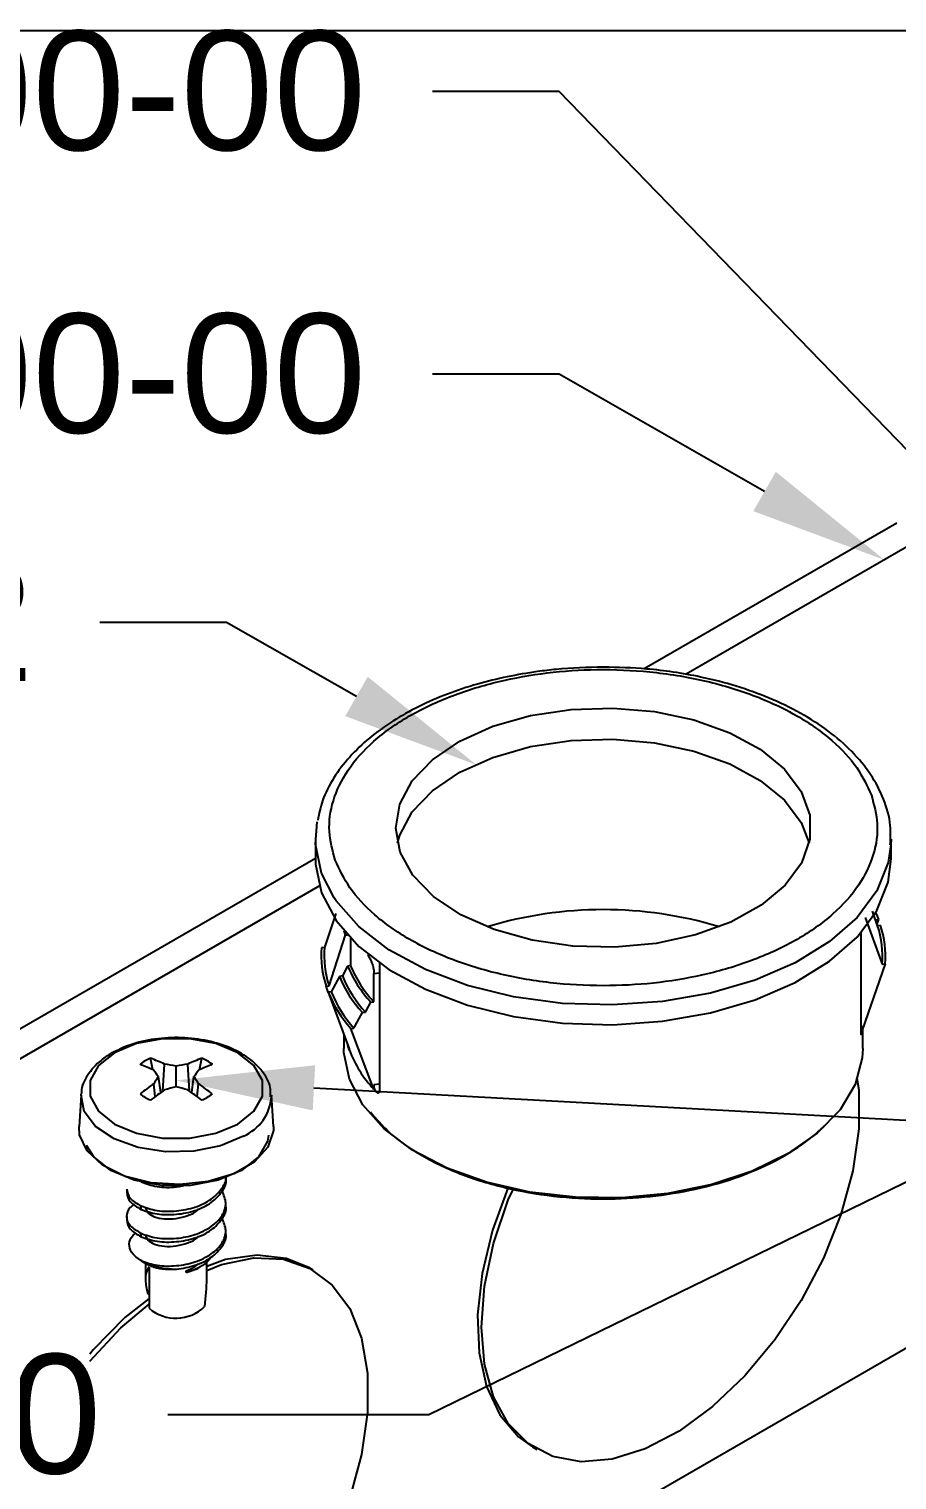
# Model space of a CAD drawing. Extents: x -3.1 to 9.8, y -8.5 to 0.
# Drawn here: x 1.634 to 3.071, y -2.401 to 0.003 of the extents above; entities that cross this region are included whole.
import ezdxf
from ezdxf import colors
from ezdxf.entities.mleader import LeaderData, LeaderLine
from ezdxf.math import Vec2, Vec3

# ---------------------------------------------------------------- set-up
doc = ezdxf.new("R2010")
doc.units = 0
doc.header["$LTSCALE"] = 0.5
doc.header["$MEASUREMENT"] = 0
doc.layers.add('FAB DWG', color=221, linetype='CONTINUOUS')
doc.layers.add('Hardware', color=242, linetype='CONTINUOUS')
doc.layers.add('Text-Unprinted', color=131, linetype='CONTINUOUS', plot=False)
doc.styles.add('LSAD_Standard', font='arial.ttf')

msp = doc.modelspace()

# ---------------------------------------------------------------- linework, layer by layer
at = {"layer": 'Hardware', "transparency": 16777216}
for p, q in [((3.0713, -0.8154), (2.653, -1.0569)), ((3.1137, -0.8399), (2.7222, -1.0659)), ((2.1087, -1.3388), (2.1087, -1.3714)), ((3.0617, -1.3388), (3.0614, -1.3478)), ((3.0617, -1.3714), (3.0617, -1.3388)), ((2.1087, -1.3711), (0.7263, -2.1691)), ((2.1163, -1.4157), (0.7918, -2.1803)), ((2.1397, -1.4364), (2.1188, -1.3952)), ((2.1423, -1.4622), (2.1237, -1.5183)), ((3.0393, -1.4826), (3.0308, -1.4583)), ((3.0186, -1.4689), (3.0467, -1.5463)), ((3.0357, -1.4725), (3.0405, -1.4719)), ((3.0405, -1.4719), (3.038, -1.4791)), ((3.0442, -1.4821), (3.0393, -1.4826)), ((2.1311, -1.582), (2.1582, -1.4978)), ((2.1582, -1.4978), (2.1561, -1.4911)), ((2.1582, -1.4978), (2.1616, -1.4974)), ((2.1668, -1.5031), (2.1668, -1.5486)), ((3.0118, -1.6592), (3.0118, -1.494)), ((2.1237, -1.5183), (2.1186, -1.5189)), ((2.1963, -1.5304), (2.1949, -1.5305)), ((2.1619, -1.5492), (2.1532, -1.5657)), ((2.1668, -1.5486), (2.1619, -1.5492)), ((2.2055, -1.5616), (2.2146, -1.5605)), ((2.2055, -1.6085), (2.2055, -1.5616)), ((2.2146, -1.5444), (2.2146, -1.7557)), ((3.0518, -1.5457), (3.0135, -1.6557)), ((3.0467, -1.5463), (3.0518, -1.5457)), ((2.1262, -1.5826), (2.1311, -1.582)), ((2.1299, -1.5927), (2.1262, -1.5826)), ((2.1483, -1.5663), (2.1348, -1.5921)), ((2.1532, -1.5657), (2.1483, -1.5663)), ((2.1348, -1.5921), (2.1299, -1.5927)), ((2.1299, -1.5927), (2.1642, -1.6866)), ((2.1914, -1.6257), (2.2004, -1.6091)), ((2.2004, -1.6091), (2.2055, -1.6085)), ((2.1723, -1.6522), (2.1863, -1.6263)), ((2.1863, -1.6263), (2.1914, -1.6257)), ((2.1672, -1.6528), (2.1723, -1.6522)), ((2.2055, -1.7535), (2.1672, -1.6528)), ((3.0118, -1.6486), (3.0135, -1.6483)), ((3.0135, -1.6557), (3.0135, -1.6483)), ((3.0147, -1.6858), (3.0147, -1.6524)), ((2.1557, -1.6633), (2.1557, -1.6858)), ((1.8395, -1.7214), (1.8356, -1.702)), ((1.9167, -1.7214), (1.9206, -1.702)), ((1.8559, -1.7566), (1.859, -1.7116)), ((1.8781, -1.7491), (1.8781, -1.7153)), ((1.9003, -1.7566), (1.8972, -1.7116)), ((1.8432, -1.7655), (1.841, -1.7441)), ((1.8525, -1.7589), (1.8488, -1.7322)), ((1.9037, -1.7589), (1.9074, -1.7322)), ((1.9129, -1.7655), (1.9152, -1.7441)), ((2.2146, -1.745), (2.2055, -1.7462)), ((2.2055, -1.7462), (2.2055, -1.7535)), ((1.7205, -1.7631), (1.7172, -1.815)), ((2.039, -1.815), (2.0356, -1.7631)), ((2.0356, -1.7631), (2.0357, -1.7651)), ((1.7961, -1.9189), (1.7961, -1.9246)), ((1.8201, -1.9523), (1.8201, -1.9467)), ((1.9601, -1.9473), (1.9601, -1.9416)), ((1.7961, -1.9643), (1.7961, -1.9699)), ((1.8201, -1.9977), (1.8201, -1.992)), ((1.9601, -1.9926), (1.9601, -1.987)), ((1.8202, -2.0374), (1.8321, -2.0443)), ((1.8274, -2.0415), (1.8274, -2.0673)), ((1.9287, -2.0673), (1.9287, -2.0388)), ((1.8333, -2.0476), (1.8333, -2.1162)), ((1.9061, -2.0533), (1.8948, -2.057)), ((1.8948, -2.057), (1.8948, -2.0542)), ((1.9139, -2.0501), (1.9173, -2.0482)), ((2.1046, -2.0528), (2.0975, -2.0488)), ((1.8309, -2.0919), (1.8333, -2.0938)), ((3.1137, -2.1667), (1.6538, -3.0096)), ((2.4682, -2.3458), (2.4753, -2.3499))]:
    msp.add_line(p, q, dxfattribs=at)
at = {"layer": 'Hardware', "transparency": 16777216, "flags": 128}
for points in [[(2.249, -1.3607), (2.2417, -1.3208), (2.2484, -1.2809), (2.269, -1.2425), (2.3025, -1.2074), (2.3475, -1.1768), (2.4023, -1.1521), (2.4646, -1.1343), (2.5318, -1.1241), (2.6012, -1.1219), (2.6699, -1.1278), (2.7352, -1.1416), (2.7944, -1.1627), (2.8449, -1.1902), (2.8849, -1.2231), (2.9125, -1.2599), (2.9268, -1.2992), (2.9271, -1.3393), (2.9133, -1.3786), (2.8862, -1.4155), (2.8467, -1.4486), (2.7965, -1.4763), (2.7377, -1.4977), (2.6726, -1.5118), (2.604, -1.518), (2.5345, -1.5161), (2.4672, -1.5062), (2.4047, -1.4887), (2.3495, -1.4643), (2.304, -1.4339), (2.2701, -1.3989), (2.249, -1.3607)], [(2.2446, -1.3457), (2.2484, -1.3323), (2.269, -1.294), (2.3025, -1.2588), (2.3475, -1.2283), (2.4023, -1.2036), (2.4646, -1.1858), (2.5318, -1.1756), (2.6012, -1.1734), (2.6699, -1.1793), (2.7352, -1.1931), (2.7944, -1.2142), (2.8449, -1.2417), (2.8849, -1.2745), (2.9125, -1.3113), (2.9258, -1.3457)], [(2.1188, -1.3952), (2.1089, -1.3476), (2.1113, -1.3102)], [(3.0614, -1.3478), (3.0569, -1.3778), (3.038, -1.4245), (3.0053, -1.4686), (2.9599, -1.5087), (2.903, -1.5437), (2.8366, -1.5725), (2.7625, -1.5941), (2.683, -1.608), (2.6005, -1.6137), (2.5176, -1.6111), (2.4367, -1.6002), (2.3603, -1.5813), (2.2908, -1.5551), (2.2302, -1.5223), (2.1804, -1.4839), (2.1429, -1.4411), (2.1397, -1.4364)], [(2.1087, -1.3714), (2.1089, -1.3803), (2.1188, -1.4279)], [(2.1188, -1.4279), (2.1429, -1.4738), (2.1804, -1.5166), (2.2302, -1.5549), (2.2908, -1.5877), (2.3603, -1.614), (2.4367, -1.6328), (2.5176, -1.6437), (2.6005, -1.6464), (2.683, -1.6407), (2.7625, -1.6268), (2.8366, -1.6051), (2.903, -1.5764), (2.9599, -1.5414), (3.0053, -1.5013), (3.038, -1.4572), (3.0569, -1.4105), (3.0617, -1.3714)], [(3.0357, -1.461), (3.0372, -1.4641), (3.0405, -1.4719)], [(1.7759, -1.693), (1.7494, -1.7141), (1.7354, -1.7389), (1.7354, -1.765), (1.7494, -1.7898), (1.7759, -1.8109), (1.8125, -1.8263), (1.8555, -1.8343), (1.9007, -1.8343), (1.9437, -1.8263), (1.9802, -1.8109), (2.0068, -1.7898), (2.0207, -1.765), (2.0207, -1.7389), (2.0068, -1.7141), (1.9802, -1.693), (1.9437, -1.6777), (1.9007, -1.6696), (1.8555, -1.6696), (1.8125, -1.6777), (1.7759, -1.693)], [(2.1648, -1.7367), (2.1558, -1.6926), (2.1557, -1.6858)], [(3.0147, -1.6858), (3.0138, -1.7013), (3.0022, -1.7453), (2.9771, -1.7873), (2.9394, -1.8261), (2.8903, -1.8603), (2.8314, -1.889), (2.7647, -1.9111), (2.6921, -1.926), (2.6161, -1.9331), (2.5391, -1.9323), (2.4636, -1.9236), (2.392, -1.9073), (2.3266, -1.8838), (2.2695, -1.854), (2.2226, -1.8187), (2.1873, -1.7792), (2.1648, -1.7367)], [(3.0049, -1.7351), (3.0082, -1.7543), (3.0082, -1.8191), (2.9982, -1.8886), (2.9785, -1.9607), (2.9497, -2.0329), (2.9128, -2.103), (2.8689, -2.1687), (2.8195, -2.2279), (2.7662, -2.2787), (2.7106, -2.3195), (2.6546, -2.3489), (2.5999, -2.3661), (2.5483, -2.3704), (2.5015, -2.3617), (2.4609, -2.3404), (2.4279, -2.307), (2.4036, -2.2627), (2.3887, -2.2089), (2.3837, -2.1473)], [(1.7205, -1.7631), (1.7205, -1.7631), (1.7207, -1.761)], [(1.9896, -1.8308), (1.9517, -1.8469), (1.9074, -1.8559), (1.8604, -1.8569), (1.815, -1.8499), (1.7752, -1.8355), (1.7446, -1.8149), (1.7258, -1.79), (1.7205, -1.7631)], [(2.039, -1.815), (2.039, -1.8219), (2.03, -1.8491), (2.0076, -1.8736), (1.9737, -1.8932), (1.9312, -1.9061), (1.8841, -1.9113), (1.8364, -1.9082), (1.7924, -1.8971), (1.7561, -1.879), (1.7305, -1.8556), (1.7181, -1.8288), (1.7172, -1.815)], [(2.0309, -1.8295), (2.0292, -1.8391), (2.0144, -1.8654), (1.9863, -1.8878), (1.9475, -1.904), (1.902, -1.9125), (1.8541, -1.9125), (1.8086, -1.904), (1.7699, -1.8878), (1.7418, -1.8654), (1.7295, -1.8464)], [(2.4272, -1.9174), (2.4018, -1.9866), (2.3844, -2.0583), (2.3769, -2.1268), (2.3794, -2.1901), (2.3919, -2.246), (2.4139, -2.2928), (2.4449, -2.3291), (2.4682, -2.3458)], [(2.3837, -2.1473), (2.3887, -2.0798), (2.4036, -2.0088), (2.4279, -1.9364), (2.4358, -1.9193)], [(2.0975, -2.0488), (2.0602, -2.0335), (2.0121, -2.0281), (1.9596, -2.0356), (1.9287, -2.047)], [(1.9287, -2.0538), (1.953, -2.0436), (2.0064, -2.0328), (2.0558, -2.035), (2.0996, -2.0501), (2.1365, -2.0776), (2.1653, -2.1166), (2.185, -2.1658), (2.195, -2.2238), (2.195, -2.2886), (2.185, -2.3581), (2.1653, -2.4301)], [(1.8948, -2.057), (1.9123, -2.051), (1.9139, -2.0501)], [(1.8333, -2.1001), (1.7931, -2.1317), (1.7405, -2.1848), (1.7349, -2.192)], [(1.7351, -2.2035), (1.7867, -2.1483), (1.8333, -2.1091)]]:
    msp.add_lwpolyline(points, dxfattribs=at)
at = {"layer": 'Hardware', "transparency": 16777216}
for centre, radius, start, end in [((2.5852, -2.1174), 0.6616, 73.1199, 106.8801), ((2.8899, -1.5324), 0.1574, 354.905, 18.4139), ((2.8932, -1.5324), 0.1591, 355.1875, 18.431), ((2.2772, -1.5322), 0.1591, 175.1875, 198.431), ((2.2804, -1.5323), 0.1574, 174.905, 198.4139), ((2.3477, -1.4722), 0.2011, 202.5196, 222.9189), ((2.3509, -1.4721), 0.1994, 202.5581, 223.1633), ((2.3387, -1.4877), 0.206, 202.4186, 222.2692), ((2.342, -1.4877), 0.2042, 202.4542, 222.4998), ((2.3266, -1.5121), 0.2126, 202.2927, 221.4413), ((2.3298, -1.512), 0.2109, 202.3249, 221.6551), ((1.861, -1.7661), 0.069, 111.6359, 128.3587), ((1.7318, -1.988), 0.3042, 65.2833, 70.0448), ((2.0244, -1.988), 0.3042, 109.9552, 114.7167), ((1.8951, -1.7661), 0.069, 51.6413, 68.3641), ((2.3484, -1.6189), 0.1963, 200.7635, 223.2771), ((1.6866, -2.0429), 0.3561, 64.3142, 68.3101), ((1.5217, -1.9746), 0.407, 36.5369, 38.3416), ((1.7861, -2.1445), 0.439, 77.9068, 80.4453), ((1.97, -2.1445), 0.439, 99.5547, 102.0932), ((2.2344, -1.9746), 0.407, 141.6584, 143.4631), ((2.0695, -2.0429), 0.3561, 111.6899, 115.6858), ((2.088, -2.0979), 0.4315, 124.9256, 128.697), ((2.1661, -2.2106), 0.5498, 123.9577, 126.9486), ((2.1571, -1.9431), 0.3735, 145.6307, 147.8096), ((2.016, -2.2787), 0.5473, 104.5991, 106.676), ((1.7401, -2.2787), 0.5473, 73.324, 75.4009), ((1.5901, -2.2106), 0.5498, 53.0514, 56.0423), ((1.5991, -1.9431), 0.3735, 32.1904, 34.3693), ((1.6681, -2.0979), 0.4315, 51.303, 55.0744), ((1.861, -1.707), 0.069, 231.6413, 248.3641), ((1.8951, -1.707), 0.069, 291.6359, 308.3587), ((1.9591, -1.7604), 0.0768, 293.3813, 356.468), ((1.8758, -1.9321), 0.1191, 242.5703, 271.0525), ((1.8923, -1.9489), 0.1053, 271.3657, 277.5137), ((1.8776, -2.0645), 0.0681, 229.3682, 314.3594)]:
    msp.add_arc(centre, radius, start, end, dxfattribs=at)
for major_axis, ratio, start_param, end_param in [((-0.0422, 0.08), 0.350631, 0.102597, 0.959454), ((0.0259, 0.1288), 0.337709, 4.877825, 5.249943)]:
    msp.add_ellipse((1.8781, -2.1258), major_axis=major_axis, ratio=ratio, start_param=start_param, end_param=end_param, dxfattribs=at)
for points, knots in [([(2.5852, -1.054), (2.559, -1.0547), (2.5222, -1.0557), (2.4692, -1.0621), (2.4253, -1.0697), (2.3753, -1.082), (2.3262, -1.0983), (2.2792, -1.1188), (2.2357, -1.1431), (2.1971, -1.1712), (2.164, -1.2027), (2.1378, -1.2376), (2.1194, -1.2728), (2.1145, -1.2968), (2.1124, -1.3076)], [0, 0, 0, 0, 0.1138, 0.159651, 0.235211, 0.312677, 0.394799, 0.479424, 0.565812, 0.653514, 0.742419, 0.832747, 0.925209, 1, 1, 1, 1]), ([(3.0603, -1.3487), (3.0608, -1.3379), (3.0619, -1.3124), (3.0506, -1.2726), (3.0291, -1.2314), (2.9979, -1.1933), (2.9586, -1.1593), (2.9124, -1.1297), (2.8612, -1.1049), (2.8057, -1.0849), (2.752, -1.071), (2.7019, -1.0621), (2.6482, -1.0556), (2.6092, -1.0546), (2.5852, -1.054)], [0, 0, 0, 0, 0.06803, 0.160481, 0.252969, 0.344914, 0.435758, 0.525214, 0.612766, 0.697041, 0.78268, 0.845197, 0.90474, 1, 1, 1, 1]), ([(2.1413, -1.3737), (2.1371, -1.3579), (2.1284, -1.3254), (2.1357, -1.2746), (2.16, -1.2238), (2.2028, -1.1758), (2.2617, -1.1339), (2.3326, -1.1005), (2.4104, -1.0768), (2.4916, -1.0623), (2.576, -1.0567), (2.6637, -1.0604), (2.7519, -1.0746), (2.835, -1.0993), (2.9076, -1.1333), (2.9652, -1.1742), (3.0073, -1.219), (3.0219, -1.2508), (3.029, -1.2663)], [0, 0, 0, 0, 0.058258, 0.120006, 0.18432, 0.25, 0.31568, 0.379994, 0.441742, 0.5, 0.558258, 0.620006, 0.68432, 0.75, 0.81568, 0.879994, 0.941742, 1, 1, 1, 1]), ([(3.029, -1.2663), (3.0333, -1.2821), (3.042, -1.3146), (3.0346, -1.3654), (3.0104, -1.4163), (2.9675, -1.4642), (2.9087, -1.5061), (2.8377, -1.5395), (2.76, -1.5633), (2.6788, -1.5777), (2.5943, -1.5833), (2.5066, -1.5796), (2.4184, -1.5654), (2.3354, -1.5407), (2.2628, -1.5067), (2.2052, -1.4658), (2.1631, -1.421), (2.1485, -1.3892), (2.1413, -1.3737)], [0, 0, 0, 0, 0.058258, 0.120006, 0.18432, 0.25, 0.31568, 0.379994, 0.441742, 0.5, 0.558258, 0.620006, 0.68432, 0.75, 0.81568, 0.879994, 0.941742, 1, 1, 1, 1]), ([(2.1949, -1.5305), (2.1961, -1.5322), (2.1984, -1.5355), (2.2016, -1.5426), (2.2041, -1.5503), (2.2053, -1.5569), (2.2054, -1.5604), (2.2055, -1.5616)], [0, 0, 0, 0, 0.2225822, 0.445193, 0.6663306, 0.8810235, 1, 1, 1, 1]), ([(3.0135, -1.6483), (3.0135, -1.6492), (3.0135, -1.6509), (3.0134, -1.6539), (3.0132, -1.6569), (3.013, -1.6594), (3.0127, -1.6614), (3.0124, -1.6627), (3.0121, -1.663), (3.0119, -1.6623), (3.0118, -1.6608), (3.0118, -1.6596), (3.0118, -1.6592)], [0, 0, 0, 0, 0.101783, 0.203508, 0.306867, 0.414074, 0.499354, 0.613633, 0.727983, 0.839964, 0.946581, 1, 1, 1, 1]), ([(2.0341, -1.7657), (2.0344, -1.7616), (2.0354, -1.748), (2.0237, -1.7261), (2.0021, -1.703), (1.9703, -1.6846), (1.9309, -1.6721), (1.8869, -1.6667), (1.8423, -1.6691), (1.8021, -1.6782), (1.7806, -1.6889), (1.7707, -1.6938)], [0, 0, 0, 0, 0.048245, 0.160724, 0.274614, 0.395461, 0.520121, 0.6447, 0.769163, 0.894162, 1, 1, 1, 1]), ([(2.1648, -1.6885), (2.1646, -1.6879), (2.1641, -1.6866), (2.1632, -1.684), (2.1624, -1.6817), (2.162, -1.6805), (2.1618, -1.6801)], [0, 0, 0, 0, 0.294637, 0.589124, 0.887881, 1, 1, 1, 1]), ([(1.7707, -1.6938), (1.7651, -1.6974), (1.7486, -1.7078), (1.731, -1.7286), (1.7204, -1.749), (1.7213, -1.7594), (1.7215, -1.7606)], [0, 0, 0, 0, 0.210928, 0.612789, 0.955011, 1, 1, 1, 1]), ([(2.1642, -1.6866), (2.1645, -1.6873), (2.165, -1.6888), (2.1654, -1.6901), (2.1655, -1.6903), (2.1652, -1.6896), (2.1649, -1.6888), (2.1648, -1.6885)], [0, 0, 0, 0, 0.225581, 0.451335, 0.672063, 0.884599, 1, 1, 1, 1]), ([(2.2146, -1.7557), (2.2146, -1.7564), (2.2145, -1.7579), (2.2137, -1.7593), (2.2126, -1.7598), (2.2113, -1.7594), (2.2098, -1.7583), (2.2084, -1.7563), (2.207, -1.7535), (2.206, -1.7505), (2.2055, -1.7479), (2.2055, -1.7466), (2.2055, -1.7462)], [0, 0, 0, 0, 0.100914, 0.201744, 0.304915, 0.413129, 0.500855, 0.614155, 0.727555, 0.838065, 0.943968, 1, 1, 1, 1]), ([(2.1995, -1.7906), (2.2092, -1.8023), (2.2315, -1.8289), (2.2837, -1.8646), (2.3513, -1.8965), (2.4291, -1.9196), (2.5117, -1.9329), (2.5938, -1.9364), (2.6728, -1.9311), (2.7488, -1.9176), (2.8216, -1.8954), (2.8879, -1.8641), (2.929, -1.835), (2.9477, -1.8174), (2.951, -1.8141)], [0, 0, 0, 0, 0.0611958, 0.1390168, 0.2184892, 0.2979616, 0.3757826, 0.4504974, 0.5209897, 0.591482, 0.6661968, 0.7440177, 0.8234902, 0.8417042, 0.8417042, 0.8417042, 0.8417042]), ([(1.8201, -1.9467), (1.8285, -1.9496), (1.8455, -1.9556), (1.8781, -1.9559), (1.9102, -1.9497), (1.9379, -1.9362), (1.9548, -1.9175), (1.9621, -1.9033), (1.96, -1.8963), (1.96, -1.8963)], [0, 0, 0, 0, 0.16544, 0.335307, 0.498332, 0.666697, 0.835062, 0.998088, 1, 1, 1, 1]), ([(1.7961, -1.9189), (1.7973, -1.9242), (1.7994, -1.9348), (1.8132, -1.9427), (1.8201, -1.9467)], [0, 0, 0, 0, 0.50377, 1, 1, 1, 1]), ([(1.8201, -1.9523), (1.8285, -1.9553), (1.8455, -1.9612), (1.8781, -1.9615), (1.9102, -1.9553), (1.9379, -1.9418), (1.9548, -1.9232), (1.9621, -1.9089), (1.96, -1.902), (1.96, -1.9019)], [0, 0, 0, 0, 0.16544, 0.335307, 0.498332, 0.666697, 0.835062, 0.998088, 1, 1, 1, 1]), ([(1.8201, -1.9069), (1.8285, -1.9098), (1.8454, -1.9157), (1.8745, -1.9167), (1.8915, -1.9126), (1.898, -1.9111)], [0, 0, 0, 0, 0.376756, 0.763592, 1, 1, 1, 1]), ([(1.8201, -1.992), (1.8285, -1.995), (1.8455, -2.001), (1.8781, -2.0013), (1.9102, -1.9951), (1.9377, -1.9816), (1.9556, -1.9629), (1.9627, -1.942), (1.957, -1.9285), (1.9542, -1.9218)], [0, 0, 0, 0, 0.1430241, 0.2898745, 0.4308111, 0.5763635, 0.7219158, 0.8628524, 1, 1, 1, 1]), ([(1.8088, -1.9444), (1.8064, -1.9459), (1.7978, -1.9513), (1.7945, -1.9645), (1.7998, -1.9801), (1.8134, -1.9881), (1.8201, -1.992)], [0, 0, 0, 0, 0.111298, 0.40203, 0.704962, 1, 1, 1, 1]), ([(1.7961, -1.9246), (1.7973, -1.9299), (1.7994, -1.9404), (1.8132, -1.9484), (1.8201, -1.9523)], [0, 0, 0, 0, 0.50377, 1, 1, 1, 1]), ([(1.7961, -1.9699), (1.7973, -1.9752), (1.7994, -1.9858), (1.8132, -1.9937), (1.8201, -1.9977)], [0, 0, 0, 0, 0.50377, 1, 1, 1, 1]), ([(1.8201, -1.9977), (1.8285, -2.0006), (1.8455, -2.0066), (1.8781, -2.0069), (1.9102, -2.0007), (1.9379, -1.9872), (1.9548, -1.9685), (1.9621, -1.9543), (1.96, -1.9473), (1.96, -1.9473)], [0, 0, 0, 0, 0.16544, 0.335307, 0.498332, 0.666697, 0.835062, 0.998088, 1, 1, 1, 1]), ([(1.821, -2.0378), (1.8293, -2.0406), (1.8461, -2.0464), (1.8783, -2.0466), (1.9102, -2.0404), (1.9377, -2.0269), (1.9556, -2.0083), (1.9627, -1.9874), (1.957, -1.9739), (1.9542, -1.9672)], [0, 0, 0, 0, 0.1412665, 0.2860205, 0.4277219, 0.5740643, 0.7204066, 0.8621081, 1, 1, 1, 1]), ([(1.8275, -1.9495), (1.8282, -1.9524), (1.8297, -1.958), (1.8414, -1.965), (1.8582, -1.9688), (1.8781, -1.968), (1.8976, -1.963), (1.911, -1.9567), (1.9152, -1.9517), (1.9158, -1.9509)], [0, 0, 0, 0, 0.1632416, 0.3238811, 0.4845207, 0.649621, 0.8078319, 0.9714171, 1, 1, 1, 1]), ([(1.821, -2.0378), (1.8156, -2.0341), (1.8048, -2.0268), (1.7993, -2.0131), (1.8009, -2.0005), (1.8082, -1.9939), (1.8111, -1.9913)], [0, 0, 0, 0, 0.274242, 0.548254, 0.82133, 1, 1, 1, 1]), ([(1.8275, -1.9949), (1.8282, -1.9977), (1.8297, -2.0034), (1.8414, -2.0104), (1.8582, -2.0141), (1.8781, -2.0134), (1.8976, -2.0083), (1.911, -2.002), (1.9152, -1.997), (1.9158, -1.9963)], [0, 0, 0, 0, 0.163242, 0.323881, 0.484521, 0.649621, 0.807832, 0.971417, 1, 1, 1, 1]), ([(1.878, -2.0512), (1.8782, -2.0512), (1.8887, -2.0502), (1.9102, -2.046), (1.9379, -2.0326), (1.9548, -2.0139), (1.9621, -1.9997), (1.96, -1.9927), (1.96, -1.9926)], [0, 0, 0, 0, 0.0033917, 0.2478243, 0.5002622, 0.7527002, 0.9971327, 1, 1, 1, 1]), ([(1.8948, -2.0542), (1.9, -2.0522), (1.9078, -2.0491), (1.9131, -2.0439), (1.9148, -2.0422)], [0, 0, 0, 0, 0.666313, 1, 1, 1, 1]), ([(1.9342, -2.0326), (1.9339, -2.0333), (1.9317, -2.0381), (1.9222, -2.0459), (1.9114, -2.0509), (1.9061, -2.0533)], [0, 0, 0, 0, 0.074341, 0.54717, 1, 1, 1, 1]), ([(1.8324, -2.0438), (1.8352, -2.0454), (1.842, -2.0491), (1.8584, -2.0516), (1.8719, -2.0513), (1.878, -2.0512)], [0, 0, 0, 0, 0.288828, 0.680338, 1, 1, 1, 1])]:
    msp.add_open_spline(points, degree=3, knots=knots, dxfattribs=at)
at = {"layer": 'Text-Unprinted', "ltscale": 0.5, "transparency": 16777216}
msp.add_lwpolyline([(7.9032, 0), (0, 0), (0, -8.4768), (7.9032, -8.4768)], close=True, dxfattribs=at)

# ---------------------------------------------------------------- leaders
at = {"layer": 'FAB DWG', "ltscale": 0.5, "transparency": 16777216}
ml = msp.add_multileader_mtext('Standard', dxfattribs=at)
ml.set_content('HW10000-00', color=256, style='LSAD_Standard')
ml.set_leader_properties()
ml.build(insert=Vec2(0, 0))
ml.multileader.update_dxf_attribs({"text_left_attachment_type": 2, "dogleg_length": 0.36, "arrow_head_size": 0.2284})
ctx = ml.context
ctx.base_point, ctx.char_height, ctx.arrow_head_size, ctx.landing_gap_size, ctx.plane_origin = Vec3(0.4909, -0.1009), 0.19771, 0.2284, 0.1096, Vec3(4.2708, 15.3659)
ctx.left_attachment, ctx.text_align_type = 2, 2
notes = []
notes.append((ctx, [(1, (1, 1, 0), (2.512, -0.1005), (-1, 0), 0.2098, [(1, [(3.4379, -1.0553)], 0, [])])]))
ctx.mtext.insert, ctx.mtext.width, ctx.mtext.defined_height, ctx.mtext.alignment, ctx.mtext.flow_direction = Vec3(2.1926, 0), 4.716156, 0.7905, 3, 5
ml = msp.add_multileader_mtext('Standard', dxfattribs=at)
ml.set_content('8-32 SPADE SCREW\\P(HW83212-00)', color=256, style='LSAD_Standard')
ml.set_leader_properties()
ml.build(insert=Vec2(0, 0))
ml.multileader.update_dxf_attribs({"text_left_attachment_type": 2, "dogleg_length": 0.36, "arrow_head_size": 0.2284})
ctx = ml.context
ctx.base_point, ctx.char_height, ctx.arrow_head_size, ctx.landing_gap_size, ctx.plane_origin = Vec3(3.0274, -0.7321), 0.197711, 0.2284, 0.1096, Vec3(2.8323, 15.841)
ctx.left_attachment, ctx.text_align_type = 2, 2
notes.append((ctx, [(1, (1, 1, 0), (6.1129, -0.564), (-1, 0), 0.2098, [(1, [(5.2218, -2.555), (5.7383, -2.8532)], 0, [])])]))
ctx.mtext.insert, ctx.mtext.width, ctx.mtext.defined_height, ctx.mtext.alignment, ctx.mtext.flow_direction = Vec3(5.7935, -0.4361), 4.716156, 0.7905, 3, 5
ml = msp.add_multileader_mtext('Standard', dxfattribs=at)
ml.set_content('HW86600-00', color=256, style='LSAD_Standard')
ml.set_leader_properties()
ml.build(insert=Vec2(0, 0))
ml.multileader.update_dxf_attribs({"text_left_attachment_type": 2, "dogleg_length": 0.36, "arrow_head_size": 0.2284})
ctx = ml.context
ctx.base_point, ctx.char_height, ctx.arrow_head_size, ctx.landing_gap_size, ctx.plane_origin = Vec3(0.4909, -0.5692), 0.19771, 0.2284, 0.1096, Vec3(4.2708, 14.8976)
ctx.left_attachment, ctx.text_align_type = 2, 2
notes.append((ctx, [(1, (1, 1, 0), (2.512, -0.5688), (-1, 0), 0.2098, [(1, [(3.0504, -0.8764)], 0, [])])]))
ctx.mtext.insert, ctx.mtext.width, ctx.mtext.defined_height, ctx.mtext.alignment, ctx.mtext.flow_direction = Vec3(2.1926, -0.4683), 4.716156, 0.7905, 3, 5
ml = msp.add_multileader_mtext('Standard', dxfattribs=at)
ml.set_content('CS00012', color=256, style='LSAD_Standard')
ml.set_leader_properties()
ml.build(insert=Vec2(0, 0))
ml.multileader.update_dxf_attribs({"text_left_attachment_type": 2, "dogleg_length": 0.36, "arrow_head_size": 0.2284})
ctx = ml.context
ctx.base_point, ctx.char_height, ctx.arrow_head_size, ctx.landing_gap_size, ctx.plane_origin = Vec3(6.2098, -0.7316), 0.19771, 0.2284, 0.1096, Vec3(8.8482, 14.2235)
ctx.left_attachment, ctx.text_align_type = 2, 2
notes.append((ctx, [(1, (1, 1, 0), (7.7623, -0.7299), (-1, 0), 0.2098, [(1, [(7.0582, -1.9379)], 0, [])])]))
ctx.mtext.insert, ctx.mtext.width, ctx.mtext.defined_height, ctx.mtext.alignment, ctx.mtext.flow_direction = Vec3(7.4428, -0.6294), 4.716156, 0.7905, 3, 5
ml = msp.add_multileader_mtext('Standard', dxfattribs=at)
ml.set_content('HW03105-02', color=256, style='LSAD_Standard')
ml.set_leader_properties()
ml.build(insert=Vec2(0, 0))
ml.multileader.update_dxf_attribs({"text_left_attachment_type": 2, "dogleg_length": 0.36, "arrow_head_size": 0.2284})
ctx = ml.context
ctx.base_point, ctx.char_height, ctx.arrow_head_size, ctx.landing_gap_size, ctx.plane_origin = Vec3(-0.0582, -0.9803), 0.19771, 0.2284, 0.1096, Vec3(3.5953, 14.5581)
ctx.left_attachment, ctx.text_align_type = 2, 2
notes.append((ctx, [(1, (1, 1, 0), (1.9616, -0.9799), (-1, 0), 0.2098, [(1, [(2.3749, -1.2159)], 0, [])])]))
ctx.mtext.insert, ctx.mtext.width, ctx.mtext.defined_height, ctx.mtext.alignment, ctx.mtext.flow_direction = Vec3(1.6421, -0.8793), 4.716156, 0.7905, 3, 5
ml = msp.add_multileader_mtext('Standard', dxfattribs=at)
ml.set_content('HW08380-00', color=256, style='LSAD_Standard')
ml.set_leader_properties()
ml.build(insert=Vec2(0, 0))
ml.multileader.update_dxf_attribs({"text_left_attachment_type": 2, "dogleg_length": 0.36, "arrow_head_size": 0.2284})
ctx = ml.context
ctx.base_point, ctx.char_height, ctx.arrow_head_size, ctx.landing_gap_size, ctx.plane_origin = Vec3(0.0527, -2.293), 0.19771, 0.2284, 0.1096, Vec3(3.0985, 14.0354)
ctx.left_attachment, ctx.text_align_type = 2, 2
notes.append((ctx, [(1, (1, 1, 0), (2.2962, -2.2926), (-1, 0), 0.4322, [(0, [(1.8781, -1.7386), (3.2757, -1.8148)], 0, [])])]))
ctx.mtext.insert, ctx.mtext.width, ctx.mtext.defined_height, ctx.mtext.alignment, ctx.mtext.flow_direction = Vec3(1.7544, -2.192), 4.716156, 0.7905, 3, 5
for ctx, leaders in notes:
    for number, flags, end, landing, length, lines in leaders:
        leader = LeaderData()
        leader.index, (leader.has_last_leader_line, leader.has_dogleg_vector, leader.attachment_direction) = number, flags
        leader.last_leader_point, leader.dogleg_vector, leader.dogleg_length = Vec3(end), Vec3(landing), length
        for number, points, colour, breaks in lines:
            line = LeaderLine()
            line.index, line.vertices, line.color, line.breaks = number, Vec3.list(points), colors.encode_raw_color(colour), breaks
            leader.lines.append(line)
        ctx.leaders.append(leader)

doc.saveas('drawing.dxf')
